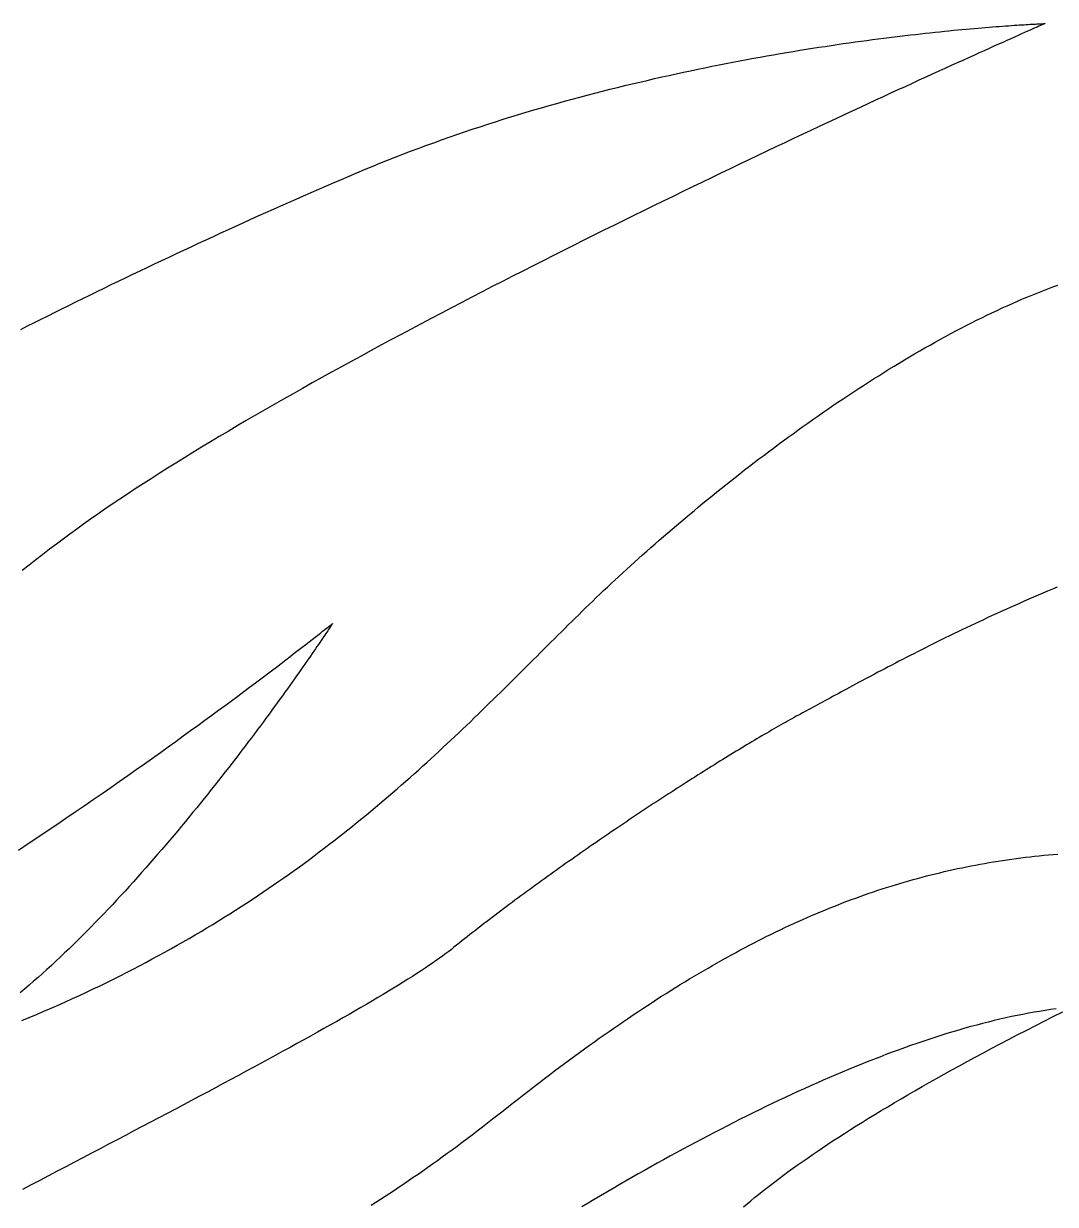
# Model space of a CAD drawing. Extents: x 5 to 105, y 2 to 136.
# Drawn here: x 43.23 to 50.2, y 70.95 to 78.92 of the extents above; entities that cross this region are included whole.
import ezdxf

# ---------------------------------------------------------------- set-up
doc = ezdxf.new("R2010")
doc.units = 0
doc.layers.get('0').update_dxf_attribs({"linetype": 'CONTINUOUS'})

msp = doc.modelspace()

# ---------------------------------------------------------------- linework, layer by layer
at = {"color": 7}
for points in [[(50.1328, 78.9191, 0), (50.132, 78.9187, 0), (50.1294, 78.9176, 0), (50.1252, 78.9157, 0), (50.1193, 78.9132, 0), (50.1118, 78.9099, 0), (50.1027, 78.9059, 0), (50.0921, 78.9012, 0), (50.0798, 78.8958, 0), (50.066, 78.8897, 0), (50.0507, 78.8829, 0), (50.0339, 78.8754, 0), (50.0156, 78.8673, 0), (49.9958, 78.8586, 0), (49.9746, 78.8491, 0), (49.952, 78.8391, 0), (49.928, 78.8284, 0), (49.9027, 78.8171, 0), (49.876, 78.8051, 0), (49.8479, 78.7926, 0), (49.8185, 78.7794, 0), (49.7879, 78.7657, 0), (49.756, 78.7513, 0), (49.7228, 78.7364, 0), (49.6885, 78.7209, 0), (49.6529, 78.7049, 0), (49.6161, 78.6883, 0), (49.5782, 78.6711, 0), (49.5391, 78.6534, 0), (49.499, 78.6352, 0), (49.4577, 78.6164, 0), (49.4153, 78.5972, 0), (49.3719, 78.5774, 0), (49.3275, 78.5571, 0), (49.2821, 78.5363, 0), (49.2357, 78.515, 0), (49.1883, 78.4933, 0), (49.1399, 78.471, 0), (49.0907, 78.4483, 0), (49.0405, 78.4252, 0), (48.9894, 78.4016, 0), (48.9375, 78.3776, 0), (48.8848, 78.3531, 0), (48.8312, 78.3282, 0), (48.7769, 78.3029, 0), (48.7217, 78.2771, 0), (48.6658, 78.251, 0), (48.6092, 78.2245, 0), (48.5519, 78.1976, 0), (48.4938, 78.1703, 0), (48.4351, 78.1426, 0), (48.3758, 78.1146, 0), (48.3158, 78.0862, 0), (48.2553, 78.0575, 0), (48.1941, 78.0284, 0), (48.1324, 77.999, 0), (48.0701, 77.9693, 0), (48.0073, 77.9392, 0), (47.9441, 77.9089, 0), (47.8803, 77.8782, 0), (47.8161, 77.8472, 0), (47.7515, 77.816, 0), (47.6864, 77.7845, 0), (47.621, 77.7527, 0), (47.5551, 77.7206, 0), (47.489, 77.6883, 0), (47.4225, 77.6557, 0), (47.3557, 77.6229, 0), (47.2886, 77.5899, 0), (47.2212, 77.5566, 0), (47.1536, 77.5232, 0), (47.0858, 77.4895, 0), (47.0178, 77.4556, 0), (46.9496, 77.4215, 0), (46.8813, 77.3872, 0), (46.8128, 77.3528, 0), (46.7442, 77.3181, 0), (46.6755, 77.2833, 0), (46.6067, 77.2484, 0), (46.5379, 77.2133, 0), (46.4691, 77.1781, 0), (46.4002, 77.1427, 0), (46.3314, 77.1072, 0), (46.2626, 77.0716, 0), (46.1939, 77.0359, 0), (46.1252, 77.0001, 0), (46.0566, 76.9641, 0), (45.9882, 76.9281, 0), (45.9199, 76.8921, 0), (45.8517, 76.8559, 0), (45.7838, 76.8197, 0), (45.716, 76.7834, 0), (45.6485, 76.7471, 0), (45.5812, 76.7107, 0), (45.5142, 76.6744, 0), (45.4475, 76.6379, 0), (45.3811, 76.6015, 0), (45.315, 76.5651, 0), (45.2493, 76.5286, 0), (45.1839, 76.4922, 0), (45.119, 76.4557, 0), (45.0545, 76.4193, 0), (44.9904, 76.383, 0), (44.9268, 76.3466, 0), (44.8636, 76.3103, 0), (44.801, 76.2741, 0), (44.7389, 76.2379, 0), (44.6773, 76.2018, 0), (44.6163, 76.1657, 0), (44.5559, 76.1298, 0), (44.4961, 76.0939, 0), (44.4369, 76.0582, 0), (44.3784, 76.0225, 0), (44.3206, 75.9869, 0), (44.2634, 75.9515, 0), (44.207, 75.9162, 0), (44.1513, 75.8811, 0), (44.0964, 75.846, 0), (44.0423, 75.8112, 0), (43.9889, 75.7765, 0), (43.9364, 75.7419, 0), (43.8847, 75.7076, 0), (43.8339, 75.6734, 0), (43.784, 75.6394, 0), (43.735, 75.6056, 0), (43.6869, 75.5721, 0), (43.6398, 75.5387, 0), (43.5936, 75.5055, 0)], [(45.4855, 77.9114, 0), (45.537, 77.9331, 0), (45.5887, 77.9545, 0), (45.6404, 77.9756, 0), (45.6922, 77.9964, 0), (45.7441, 78.0168, 0), (45.7961, 78.037, 0), (45.8481, 78.0569, 0), (45.9001, 78.0764, 0), (45.9522, 78.0957, 0), (46.0044, 78.1147, 0), (46.0566, 78.1334, 0), (46.1087, 78.1518, 0), (46.1609, 78.1699, 0), (46.2131, 78.1877, 0), (46.2653, 78.2053, 0), (46.3175, 78.2225, 0), (46.3697, 78.2395, 0), (46.4218, 78.2562, 0), (46.4739, 78.2727, 0), (46.5259, 78.2889, 0), (46.5779, 78.3048, 0), (46.6298, 78.3204, 0), (46.6817, 78.3358, 0), (46.7335, 78.3509, 0), (46.7852, 78.3657, 0), (46.8368, 78.3803, 0), (46.8883, 78.3946, 0), (46.9396, 78.4087, 0), (46.9909, 78.4225, 0), (47.042, 78.4361, 0), (47.093, 78.4494, 0), (47.1439, 78.4625, 0), (47.1946, 78.4754, 0), (47.2452, 78.488, 0), (47.2955, 78.5003, 0), (47.3457, 78.5125, 0), (47.3958, 78.5244, 0), (47.4456, 78.536, 0), (47.4952, 78.5475, 0), (47.5446, 78.5587, 0), (47.5939, 78.5697, 0), (47.6428, 78.5804, 0), (47.6916, 78.591, 0), (47.7401, 78.6013, 0), (47.7884, 78.6114, 0), (47.8364, 78.6213, 0), (47.8841, 78.631, 0), (47.9316, 78.6405, 0), (47.9788, 78.6497, 0), (48.0257, 78.6588, 0), (48.0723, 78.6677, 0), (48.1186, 78.6763, 0), (48.1646, 78.6848, 0), (48.2102, 78.693, 0), (48.2556, 78.7011, 0), (48.3006, 78.709, 0), (48.3452, 78.7167, 0), (48.3895, 78.7242, 0), (48.4335, 78.7315, 0), (48.4771, 78.7387, 0), (48.5203, 78.7456, 0), (48.5631, 78.7524, 0), (48.6055, 78.759, 0), (48.6475, 78.7655, 0), (48.6891, 78.7717, 0), (48.7303, 78.7778, 0), (48.7711, 78.7838, 0), (48.8114, 78.7895, 0), (48.8513, 78.7951, 0), (48.8907, 78.8006, 0), (48.9297, 78.8059, 0), (48.9682, 78.811, 0), (49.0063, 78.816, 0), (49.0438, 78.8208, 0), (49.0809, 78.8255, 0), (49.1175, 78.83, 0), (49.1535, 78.8344, 0), (49.1891, 78.8386, 0), (49.2241, 78.8428, 0), (49.2586, 78.8467, 0), (49.2926, 78.8506, 0), (49.326, 78.8543, 0), (49.3588, 78.8578, 0), (49.3911, 78.8613, 0), (49.4228, 78.8646, 0), (49.454, 78.8678, 0), (49.4845, 78.8708, 0), (49.5145, 78.8738, 0), (49.5439, 78.8766, 0), (49.5726, 78.8793, 0), (49.6007, 78.8819, 0), (49.6282, 78.8844, 0), (49.6551, 78.8868, 0), (49.6813, 78.8891, 0), (49.7069, 78.8912, 0), (49.7318, 78.8933, 0), (49.7561, 78.8953, 0), (49.7796, 78.8972, 0), (49.8025, 78.8989, 0), (49.8247, 78.9006, 0), (49.8462, 78.9022, 0), (49.867, 78.9037, 0), (49.887, 78.9051, 0), (49.9064, 78.9065, 0), (49.925, 78.9077, 0), (49.9429, 78.9089, 0), (49.96, 78.91, 0), (49.9764, 78.911, 0), (49.992, 78.912, 0), (50.0068, 78.9128, 0), (50.0208, 78.9136, 0), (50.0341, 78.9144, 0), (50.0466, 78.9151, 0), (50.0582, 78.9157, 0), (50.0691, 78.9162, 0), (50.0791, 78.9167, 0), (50.0883, 78.9172, 0), (50.0966, 78.9176, 0), (50.1041, 78.9179, 0), (50.1108, 78.9182, 0), (50.1166, 78.9185, 0), (50.1215, 78.9187, 0), (50.1256, 78.9188, 0), (50.1287, 78.9189, 0), (50.131, 78.919, 0), (50.1324, 78.9191, 0), (50.1328, 78.9191, 0)], [(43.2161, 76.854, 0), (43.2619, 76.8771, 0), (43.3078, 76.9002, 0), (43.354, 76.9233, 0), (43.4004, 76.9465, 0), (43.4471, 76.9697, 0), (43.4939, 76.993, 0), (43.5409, 77.0162, 0), (43.5881, 77.0395, 0), (43.6355, 77.0628, 0), (43.6831, 77.0861, 0), (43.7309, 77.1095, 0), (43.7789, 77.1328, 0), (43.827, 77.1562, 0), (43.8754, 77.1795, 0), (43.9238, 77.2029, 0), (43.9725, 77.2263, 0), (44.0213, 77.2496, 0), (44.0702, 77.273, 0), (44.1193, 77.2963, 0), (44.1686, 77.3196, 0), (44.218, 77.3429, 0), (44.2675, 77.3662, 0), (44.3172, 77.3895, 0), (44.3669, 77.4127, 0), (44.4168, 77.4359, 0), (44.4669, 77.4591, 0), (44.517, 77.4823, 0), (44.5672, 77.5054, 0), (44.6176, 77.5285, 0), (44.6681, 77.5515, 0), (44.7186, 77.5745, 0), (44.7692, 77.5974, 0), (44.82, 77.6203, 0), (44.8708, 77.6431, 0), (44.9217, 77.6658, 0), (44.9726, 77.6885, 0), (45.0237, 77.7112, 0), (45.0748, 77.7337, 0), (45.126, 77.7562, 0), (45.1772, 77.7786, 0), (45.2285, 77.801, 0), (45.2798, 77.8232, 0), (45.3312, 77.8454, 0), (45.3826, 77.8675, 0), (45.434, 77.8895, 0), (45.4855, 77.9114, 0)], [(47.0073, 74.9503, 0), (47.0308, 74.9732, 0), (47.0545, 74.9962, 0), (47.0786, 75.0194, 0), (47.1029, 75.0427, 0), (47.1276, 75.0662, 0), (47.1524, 75.0897, 0), (47.1776, 75.1134, 0), (47.2031, 75.1373, 0), (47.2288, 75.1612, 0), (47.2547, 75.1852, 0), (47.281, 75.2093, 0), (47.3074, 75.2335, 0), (47.3342, 75.2578, 0), (47.3612, 75.2822, 0), (47.3884, 75.3067, 0), (47.4158, 75.3312, 0), (47.4435, 75.3559, 0), (47.4715, 75.3805, 0), (47.4996, 75.4053, 0), (47.528, 75.4301, 0), (47.5566, 75.4549, 0), (47.5854, 75.4798, 0), (47.6145, 75.5047, 0), (47.6437, 75.5297, 0), (47.6732, 75.5546, 0), (47.7028, 75.5796, 0), (47.7327, 75.6047, 0), (47.7627, 75.6297, 0), (47.7929, 75.6548, 0), (47.8234, 75.6798, 0), (47.854, 75.7049, 0), (47.8847, 75.7299, 0), (47.9157, 75.7549, 0), (47.9468, 75.7799, 0), (47.9781, 75.8049, 0), (48.0096, 75.8299, 0), (48.0412, 75.8548, 0), (48.0729, 75.8797, 0), (48.1049, 75.9046, 0), (48.1369, 75.9294, 0), (48.1691, 75.9542, 0), (48.2015, 75.9789, 0), (48.234, 76.0035, 0), (48.2666, 76.0281, 0), (48.2993, 76.0526, 0), (48.3322, 76.077, 0), (48.3652, 76.1013, 0), (48.3983, 76.1256, 0), (48.4316, 76.1497, 0), (48.4649, 76.1738, 0), (48.4983, 76.1978, 0), (48.5319, 76.2216, 0), (48.5655, 76.2453, 0), (48.5992, 76.269, 0), (48.6331, 76.2925, 0), (48.667, 76.3158, 0), (48.701, 76.3391, 0), (48.7351, 76.3622, 0), (48.7692, 76.3851, 0), (48.8034, 76.408, 0), (48.8377, 76.4306, 0), (48.8721, 76.4531, 0), (48.9065, 76.4755, 0), (48.9409, 76.4976, 0), (48.9755, 76.5196, 0), (49.01, 76.5414, 0), (49.0446, 76.5631, 0), (49.0793, 76.5845, 0), (49.114, 76.6058, 0), (49.1487, 76.6268, 0), (49.1835, 76.6477, 0), (49.2182, 76.6683, 0), (49.253, 76.6888, 0), (49.2879, 76.709, 0), (49.3227, 76.729, 0), (49.3575, 76.7487, 0), (49.3924, 76.7683, 0), (49.4272, 76.7876, 0), (49.4621, 76.8066, 0), (49.4969, 76.8254, 0), (49.5318, 76.8439, 0), (49.5666, 76.8622, 0), (49.6014, 76.8803, 0), (49.6362, 76.898, 0), (49.6709, 76.9155, 0), (49.7057, 76.9327, 0), (49.7404, 76.9496, 0), (49.775, 76.9662, 0), (49.8097, 76.9826, 0), (49.8442, 76.9986, 0), (49.8788, 77.0143, 0), (49.9133, 77.0298, 0), (49.9477, 77.0449, 0), (49.9821, 77.0596, 0), (50.0164, 77.0741, 0), (50.0506, 77.0882, 0), (50.0848, 77.102, 0), (50.1189, 77.1155, 0), (50.1529, 77.1286, 0), (50.1868, 77.1414, 0), (50.2207, 77.1538, 0)], [(43.5936, 75.5055, 0), (43.5479, 75.4723, 0), (43.5022, 75.4385, 0), (43.4563, 75.4042, 0), (43.4104, 75.3695, 0), (43.3643, 75.3343, 0), (43.3183, 75.2987, 0), (43.2721, 75.2626, 0), (43.2259, 75.2261, 0)], [(50.2159, 75.113, 0), (50.1834, 75.0995, 0), (50.1511, 75.086, 0), (50.1189, 75.0724, 0), (50.0869, 75.0588, 0), (50.0551, 75.0451, 0), (50.0235, 75.0314, 0), (49.9921, 75.0177, 0), (49.9608, 75.004, 0), (49.9297, 74.9902, 0), (49.8988, 74.9764, 0), (49.8681, 74.9626, 0), (49.8376, 74.9488, 0), (49.8073, 74.935, 0), (49.7772, 74.9212, 0), (49.7472, 74.9074, 0), (49.7175, 74.8936, 0), (49.688, 74.8798, 0), (49.6588, 74.866, 0), (49.6297, 74.8523, 0), (49.6009, 74.8385, 0), (49.5722, 74.8248, 0), (49.5438, 74.8112, 0), (49.5157, 74.7975, 0), (49.4877, 74.7839, 0), (49.46, 74.7704, 0), (49.4326, 74.7569, 0), (49.4054, 74.7434, 0), (49.3784, 74.73, 0), (49.3517, 74.7167, 0), (49.3252, 74.7034, 0), (49.299, 74.6902, 0), (49.273, 74.6771, 0), (49.2473, 74.664, 0), (49.2219, 74.6511, 0), (49.1967, 74.6382, 0), (49.1718, 74.6254, 0), (49.1472, 74.6127, 0), (49.1229, 74.6, 0), (49.0988, 74.5875, 0), (49.075, 74.5751, 0), (49.0515, 74.5628, 0), (49.0283, 74.5506, 0), (49.0054, 74.5386, 0), (48.9828, 74.5266, 0), (48.9605, 74.5148, 0), (48.9385, 74.5031, 0), (48.9168, 74.4915, 0), (48.8954, 74.4801, 0), (48.8743, 74.4688, 0), (48.8535, 74.4577, 0), (48.8331, 74.4467, 0), (48.8129, 74.4358, 0), (48.7931, 74.4252, 0), (48.7737, 74.4146, 0), (48.7545, 74.4043, 0), (48.7357, 74.3941, 0), (48.7172, 74.3841, 0), (48.6991, 74.3742, 0), (48.6813, 74.3646, 0), (48.6639, 74.3551, 0), (48.6468, 74.3458, 0), (48.6301, 74.3367, 0), (48.6137, 74.3278, 0), (48.5977, 74.3191, 0), (48.582, 74.3107, 0), (48.5667, 74.3024, 0), (48.5518, 74.2943, 0), (48.5373, 74.2865, 0), (48.5231, 74.2789, 0), (48.5093, 74.2715, 0)], [(43.2228, 72.1863, 0), (43.2729, 72.2071, 0), (43.3226, 72.228, 0), (43.3718, 72.2491, 0), (43.4206, 72.2703, 0), (43.469, 72.2916, 0), (43.517, 72.3131, 0), (43.5646, 72.3346, 0), (43.6117, 72.3563, 0), (43.6584, 72.3781, 0), (43.7048, 72.4, 0), (43.7507, 72.4221, 0), (43.7962, 72.4442, 0), (43.8413, 72.4665, 0), (43.886, 72.4889, 0), (43.9304, 72.5114, 0), (43.9743, 72.534, 0), (44.0179, 72.5566, 0), (44.0611, 72.5794, 0), (44.1039, 72.6023, 0), (44.1463, 72.6253, 0), (44.1884, 72.6484, 0), (44.2301, 72.6716, 0), (44.2715, 72.6948, 0), (44.3125, 72.7182, 0), (44.3531, 72.7417, 0), (44.3934, 72.7652, 0), (44.4333, 72.7888, 0), (44.4729, 72.8125, 0), (44.5122, 72.8363, 0), (44.5511, 72.8601, 0), (44.5897, 72.884, 0), (44.628, 72.908, 0), (44.6659, 72.9321, 0), (44.7035, 72.9562, 0), (44.7408, 72.9804, 0), (44.7778, 73.0047, 0), (44.8145, 73.029, 0), (44.8508, 73.0534, 0), (44.8869, 73.0778, 0), (44.9226, 73.1023, 0), (44.9581, 73.1269, 0), (44.9932, 73.1515, 0), (45.0281, 73.1762, 0), (45.0627, 73.2009, 0), (45.097, 73.2256, 0), (45.131, 73.2504, 0), (45.1648, 73.2753, 0), (45.1983, 73.3001, 0), (45.2315, 73.3251, 0), (45.2644, 73.35, 0), (45.2971, 73.375, 0), (45.3295, 73.4, 0), (45.3617, 73.4251, 0), (45.3936, 73.4501, 0), (45.4253, 73.4752, 0), (45.4567, 73.5003, 0), (45.4879, 73.5255, 0), (45.5188, 73.5507, 0), (45.5496, 73.5758, 0), (45.58, 73.601, 0), (45.6103, 73.6262, 0), (45.6403, 73.6515, 0), (45.6702, 73.6767, 0), (45.6998, 73.7019, 0), (45.7292, 73.7272, 0), (45.7583, 73.7524, 0), (45.7873, 73.7776, 0), (45.8161, 73.8029, 0), (45.8447, 73.8281, 0), (45.8731, 73.8534, 0), (45.9013, 73.8786, 0), (45.9293, 73.9038, 0), (45.9571, 73.929, 0), (45.9848, 73.9542, 0), (46.0122, 73.9794, 0), (46.0395, 74.0045, 0), (46.0667, 74.0297, 0), (46.0936, 74.0548, 0), (46.1204, 74.0799, 0), (46.1471, 74.105, 0), (46.1735, 74.13, 0), (46.1999, 74.155, 0), (46.2261, 74.18, 0), (46.2521, 74.205, 0), (46.278, 74.2299, 0), (46.3038, 74.2547, 0), (46.3294, 74.2796, 0), (46.3549, 74.3044, 0), (46.3803, 74.3291, 0), (46.4055, 74.3538, 0), (46.4307, 74.3784, 0), (46.4557, 74.403, 0), (46.4806, 74.4276, 0), (46.5054, 74.4521, 0), (46.5301, 74.4765, 0), (46.5547, 74.5009, 0), (46.5792, 74.5252, 0), (46.6036, 74.5495, 0), (46.6279, 74.5737, 0), (46.6521, 74.5978, 0), (46.6762, 74.6219, 0), (46.7003, 74.6458, 0), (46.7243, 74.6697, 0), (46.7482, 74.6936, 0), (46.772, 74.7173, 0), (46.7958, 74.741, 0), (46.8195, 74.7646, 0), (46.8431, 74.7881, 0), (46.8667, 74.8116, 0), (46.8903, 74.8349, 0), (46.9138, 74.8582, 0), (46.9372, 74.8813, 0), (46.9606, 74.9044, 0), (46.984, 74.9274, 0), (47.0073, 74.9503, 0)], [(43.1999, 73.338, 0), (43.2654, 73.3816, 0), (43.3303, 73.4249, 0), (43.3945, 73.468, 0), (43.458, 73.5108, 0), (43.5208, 73.5534, 0), (43.5828, 73.5956, 0), (43.6441, 73.6376, 0), (43.7045, 73.6792, 0), (43.7642, 73.7205, 0), (43.8231, 73.7613, 0), (43.8812, 73.8018, 0), (43.9383, 73.8419, 0), (43.9946, 73.8815, 0), (44.0501, 73.9206, 0), (44.1046, 73.9593, 0), (44.1582, 73.9975, 0), (44.2108, 74.0351, 0), (44.2624, 74.0722, 0), (44.3131, 74.1087, 0), (44.3628, 74.1447, 0), (44.4114, 74.18, 0), (44.459, 74.2147, 0), (44.5055, 74.2487, 0), (44.551, 74.2821, 0), (44.5953, 74.3148, 0), (44.6386, 74.3467, 0), (44.6807, 74.3779, 0), (44.7216, 74.4084, 0), (44.7614, 74.4381, 0), (44.7999, 74.467, 0), (44.8373, 74.495, 0), (44.8734, 74.5222, 0), (44.9083, 74.5486, 0), (44.9419, 74.5741, 0), (44.9742, 74.5986, 0), (45.0052, 74.6223, 0), (45.0348, 74.645, 0), (45.0631, 74.6667, 0), (45.0901, 74.6874, 0), (45.1157, 74.7071, 0), (45.1398, 74.7258, 0), (45.1626, 74.7435, 0), (45.1839, 74.76, 0), (45.2037, 74.7755, 0), (45.2221, 74.7898, 0), (45.239, 74.8031, 0), (45.2543, 74.8151, 0), (45.2681, 74.826, 0), (45.2804, 74.8357, 0), (45.2911, 74.8441, 0), (45.3002, 74.8513, 0), (45.3077, 74.8573, 0), (45.3135, 74.8619, 0), (45.3177, 74.8653, 0), (45.3203, 74.8673, 0), (45.3211, 74.868, 0)], [(45.3211, 74.868, 0), (45.3208, 74.8676, 0), (45.32, 74.8663, 0), (45.3186, 74.8642, 0), (45.3167, 74.8613, 0), (45.3142, 74.8575, 0), (45.3113, 74.853, 0), (45.3077, 74.8477, 0), (45.3037, 74.8416, 0), (45.2991, 74.8347, 0), (45.2941, 74.8271, 0), (45.2885, 74.8188, 0), (45.2824, 74.8097, 0), (45.2758, 74.7999, 0), (45.2688, 74.7894, 0), (45.2612, 74.7782, 0), (45.2532, 74.7663, 0), (45.2447, 74.7538, 0), (45.2357, 74.7406, 0), (45.2262, 74.7267, 0), (45.2163, 74.7122, 0), (45.206, 74.6971, 0), (45.1952, 74.6814, 0), (45.1839, 74.6651, 0), (45.1722, 74.6482, 0), (45.1601, 74.6307, 0), (45.1475, 74.6127, 0), (45.1346, 74.5941, 0), (45.1212, 74.5749, 0), (45.1073, 74.5552, 0), (45.0931, 74.535, 0), (45.0785, 74.5144, 0), (45.0635, 74.4932, 0), (45.0481, 74.4715, 0), (45.0323, 74.4493, 0), (45.0161, 74.4267, 0), (44.9995, 74.4037, 0), (44.9826, 74.3802, 0), (44.9653, 74.3563, 0), (44.9476, 74.332, 0), (44.9296, 74.3072, 0), (44.9112, 74.2821, 0), (44.8925, 74.2566, 0), (44.8735, 74.2308, 0), (44.8541, 74.2046, 0), (44.8344, 74.178, 0), (44.8143, 74.1511, 0), (44.794, 74.1239, 0), (44.7733, 74.0964, 0), (44.7523, 74.0686, 0), (44.731, 74.0405, 0), (44.7094, 74.0121, 0), (44.6875, 73.9835, 0), (44.6653, 73.9546, 0), (44.6429, 73.9255, 0), (44.6201, 73.8962, 0), (44.5971, 73.8666, 0), (44.5738, 73.8369, 0), (44.5503, 73.8069, 0), (44.5265, 73.7768, 0), (44.5024, 73.7465, 0), (44.4781, 73.7161, 0), (44.4536, 73.6855, 0), (44.4288, 73.6547, 0), (44.4038, 73.6239, 0), (44.3785, 73.5929, 0), (44.353, 73.5619, 0), (44.3274, 73.5308, 0), (44.3015, 73.4995, 0), (44.2754, 73.4683, 0), (44.2491, 73.437, 0), (44.2226, 73.4056, 0), (44.1959, 73.3742, 0), (44.169, 73.3428, 0), (44.142, 73.3114, 0), (44.1147, 73.28, 0), (44.0873, 73.2486, 0), (44.0598, 73.2173, 0), (44.032, 73.186, 0), (44.0042, 73.1547, 0), (43.9761, 73.1235, 0), (43.948, 73.0924, 0), (43.9197, 73.0614, 0), (43.8912, 73.0305, 0), (43.8627, 72.9997, 0), (43.834, 72.969, 0), (43.8051, 72.9385, 0), (43.7762, 72.9081, 0), (43.7472, 72.8778, 0), (43.7181, 72.8478, 0), (43.6888, 72.8179, 0), (43.6595, 72.7882, 0), (43.6301, 72.7587, 0), (43.6006, 72.7295, 0), (43.571, 72.7004, 0), (43.5414, 72.6717, 0), (43.5117, 72.6431, 0), (43.4819, 72.6149, 0), (43.4521, 72.5869, 0), (43.4222, 72.5592, 0), (43.3923, 72.5318, 0), (43.3623, 72.5047, 0), (43.3323, 72.4779, 0), (43.3023, 72.4515, 0), (43.2722, 72.4254, 0), (43.2422, 72.3997, 0), (43.2121, 72.3743, 0)], [(48.5093, 74.2715, 0), (48.4956, 74.2641, 0), (48.4818, 74.2566, 0), (48.4677, 74.2489, 0), (48.4535, 74.2412, 0), (48.4391, 74.2332, 0), (48.4245, 74.2252, 0), (48.4098, 74.217, 0), (48.3948, 74.2086, 0), (48.3798, 74.2002, 0), (48.3645, 74.1916, 0), (48.3491, 74.1828, 0), (48.3336, 74.174, 0), (48.3179, 74.165, 0), (48.302, 74.1558, 0), (48.286, 74.1466, 0), (48.2699, 74.1372, 0), (48.2535, 74.1277, 0), (48.2371, 74.1181, 0), (48.2205, 74.1084, 0), (48.2038, 74.0986, 0), (48.1869, 74.0886, 0), (48.1699, 74.0785, 0), (48.1528, 74.0683, 0), (48.1356, 74.058, 0), (48.1182, 74.0476, 0), (48.1007, 74.0371, 0), (48.0831, 74.0265, 0), (48.0653, 74.0157, 0), (48.0475, 74.0049, 0), (48.0295, 73.9939, 0), (48.0114, 73.9829, 0), (47.9932, 73.9718, 0), (47.975, 73.9605, 0), (47.9566, 73.9492, 0), (47.9381, 73.9377, 0), (47.9195, 73.9262, 0), (47.9008, 73.9146, 0), (47.882, 73.9028, 0), (47.8631, 73.891, 0), (47.8441, 73.8791, 0), (47.825, 73.8671, 0), (47.8059, 73.8551, 0), (47.7867, 73.8429, 0), (47.7674, 73.8307, 0), (47.748, 73.8184, 0), (47.7285, 73.8059, 0), (47.709, 73.7935, 0), (47.6894, 73.7809, 0), (47.6697, 73.7683, 0), (47.65, 73.7556, 0), (47.6302, 73.7428, 0), (47.6103, 73.7299, 0), (47.5904, 73.717, 0), (47.5704, 73.704, 0), (47.5504, 73.691, 0), (47.5303, 73.6778, 0), (47.5102, 73.6646, 0), (47.49, 73.6514, 0), (47.4698, 73.6381, 0), (47.4495, 73.6247, 0), (47.4292, 73.6113, 0), (47.4089, 73.5978, 0), (47.3885, 73.5842, 0), (47.3681, 73.5706, 0), (47.3477, 73.557, 0), (47.3272, 73.5433, 0), (47.3068, 73.5295, 0), (47.2862, 73.5157, 0), (47.2657, 73.5019, 0), (47.2452, 73.488, 0), (47.2246, 73.474, 0), (47.2041, 73.46, 0), (47.1835, 73.446, 0), (47.1629, 73.432, 0), (47.1423, 73.4179, 0), (47.1217, 73.4037, 0), (47.1011, 73.3895, 0), (47.0805, 73.3753, 0), (47.0599, 73.3611, 0), (47.0393, 73.3468, 0), (47.0188, 73.3325, 0), (46.9982, 73.3182, 0), (46.9777, 73.3038, 0), (46.9571, 73.2895, 0), (46.9366, 73.275, 0), (46.9161, 73.2606, 0), (46.8957, 73.2462, 0), (46.8752, 73.2317, 0), (46.8548, 73.2172, 0), (46.8344, 73.2027, 0), (46.8141, 73.1882, 0), (46.7938, 73.1737, 0), (46.7735, 73.1591, 0), (46.7532, 73.1446, 0), (46.733, 73.13, 0), (46.7129, 73.1154, 0), (46.6928, 73.1008, 0), (46.6728, 73.0862, 0), (46.6528, 73.0717, 0), (46.6328, 73.0571, 0), (46.6129, 73.0425, 0), (46.5931, 73.0279, 0), (46.5733, 73.0133, 0), (46.5536, 72.9987, 0), (46.534, 72.9841, 0), (46.5145, 72.9695, 0), (46.495, 72.955, 0), (46.4755, 72.9404, 0), (46.4562, 72.9259, 0), (46.4369, 72.9113, 0), (46.4178, 72.8968, 0), (46.3987, 72.8823, 0), (46.3797, 72.8678, 0), (46.3607, 72.8534, 0), (46.3419, 72.8389, 0), (46.3232, 72.8245, 0), (46.3045, 72.8101, 0), (46.286, 72.7957, 0), (46.2676, 72.7813, 0), (46.2492, 72.767, 0), (46.231, 72.7527, 0), (46.2129, 72.7384, 0), (46.1949, 72.7241, 0), (46.177, 72.7099, 0), (46.1592, 72.6958, 0), (46.1415, 72.6816, 0), (46.124, 72.6675, 0)], [(46.4733, 71.5776, 0), (46.5087, 71.6056, 0), (46.5439, 71.6334, 0), (46.5791, 71.6609, 0), (46.614, 71.6882, 0), (46.6488, 71.7152, 0), (46.6835, 71.742, 0), (46.7181, 71.7685, 0), (46.7525, 71.7947, 0), (46.7868, 71.8207, 0), (46.821, 71.8464, 0), (46.855, 71.8719, 0), (46.8889, 71.8971, 0), (46.9227, 71.9221, 0), (46.9564, 71.9469, 0), (46.9899, 71.9713, 0), (47.0234, 71.9956, 0), (47.0567, 72.0196, 0), (47.0899, 72.0433, 0), (47.123, 72.0668, 0), (47.156, 72.0901, 0), (47.1888, 72.1131, 0), (47.2216, 72.1358, 0), (47.2543, 72.1584, 0), (47.2868, 72.1806, 0), (47.3193, 72.2027, 0), (47.3516, 72.2245, 0), (47.3839, 72.246, 0), (47.4161, 72.2673, 0), (47.4481, 72.2884, 0), (47.4801, 72.3093, 0), (47.512, 72.3299, 0), (47.5438, 72.3502, 0), (47.5756, 72.3704, 0), (47.6072, 72.3903, 0), (47.6387, 72.4099, 0), (47.6702, 72.4294, 0), (47.7016, 72.4486, 0), (47.7329, 72.4675, 0), (47.7642, 72.4863, 0), (47.7954, 72.5048, 0), (47.8265, 72.5231, 0), (47.8575, 72.5411, 0), (47.8885, 72.559, 0), (47.9194, 72.5766, 0), (47.9502, 72.5939, 0), (47.981, 72.6111, 0), (48.0117, 72.628, 0), (48.0424, 72.6447, 0), (48.073, 72.6612, 0), (48.1035, 72.6775, 0), (48.134, 72.6935, 0), (48.1645, 72.7093, 0), (48.1949, 72.7249, 0), (48.2253, 72.7403, 0), (48.2556, 72.7554, 0), (48.2858, 72.7704, 0), (48.3161, 72.7851, 0), (48.3462, 72.7996, 0), (48.3764, 72.8139, 0), (48.4065, 72.828, 0), (48.4366, 72.8419, 0), (48.4667, 72.8555, 0), (48.4967, 72.869, 0), (48.5267, 72.8822, 0), (48.5566, 72.8953, 0), (48.5866, 72.9081, 0), (48.6165, 72.9207, 0), (48.6464, 72.9331, 0), (48.6763, 72.9453, 0), (48.7062, 72.9573, 0), (48.736, 72.9691, 0), (48.7659, 72.9806, 0), (48.7957, 72.992, 0), (48.8255, 73.0032, 0), (48.8553, 73.0142, 0), (48.8851, 73.0249, 0), (48.9149, 73.0355, 0), (48.9447, 73.0459, 0), (48.9745, 73.056, 0), (49.0043, 73.066, 0), (49.0342, 73.0758, 0), (49.064, 73.0854, 0), (49.0938, 73.0947, 0), (49.1236, 73.1039, 0), (49.1535, 73.1129, 0), (49.1833, 73.1217, 0), (49.2132, 73.1303, 0), (49.2431, 73.1387, 0), (49.273, 73.147, 0), (49.3029, 73.155, 0), (49.3329, 73.1628, 0), (49.3629, 73.1705, 0), (49.3929, 73.178, 0), (49.4229, 73.1852, 0), (49.453, 73.1923, 0), (49.4831, 73.1992, 0), (49.5132, 73.206, 0), (49.5434, 73.2125, 0), (49.5736, 73.2189, 0), (49.6038, 73.225, 0), (49.6341, 73.231, 0), (49.6644, 73.2368, 0), (49.6948, 73.2425, 0), (49.7252, 73.2479, 0), (49.7557, 73.2532, 0), (49.7862, 73.2583, 0), (49.8168, 73.2632, 0), (49.8474, 73.2679, 0), (49.8781, 73.2725, 0), (49.9088, 73.2769, 0), (49.9396, 73.2811, 0), (49.9705, 73.2851, 0), (50.0014, 73.289, 0), (50.0324, 73.2927, 0), (50.0635, 73.2962, 0), (50.0946, 73.2996, 0), (50.1258, 73.3028, 0), (50.1571, 73.3058, 0), (50.1884, 73.3087, 0), (50.2198, 73.3113, 0)], [(46.124, 72.6675, 0), (46.1058, 72.6532, 0), (46.0865, 72.6384, 0), (46.066, 72.6231, 0), (46.0443, 72.6073, 0), (46.0215, 72.5911, 0), (45.9975, 72.5744, 0), (45.9724, 72.5573, 0), (45.9462, 72.5397, 0), (45.9189, 72.5218, 0), (45.8905, 72.5033, 0), (45.8611, 72.4845, 0), (45.8307, 72.4653, 0), (45.7992, 72.4456, 0), (45.7668, 72.4256, 0), (45.7333, 72.4051, 0), (45.699, 72.3843, 0), (45.6637, 72.3631, 0), (45.6274, 72.3416, 0), (45.5903, 72.3196, 0), (45.5523, 72.2974, 0), (45.5134, 72.2748, 0), (45.4737, 72.2518, 0), (45.4331, 72.2285, 0), (45.3918, 72.2049, 0), (45.3496, 72.181, 0), (45.3067, 72.1567, 0), (45.263, 72.1322, 0), (45.2186, 72.1073, 0), (45.1735, 72.0822, 0), (45.1276, 72.0568, 0), (45.0811, 72.0311, 0), (45.034, 72.0052, 0), (44.9861, 71.9789, 0), (44.9377, 71.9525, 0), (44.8887, 71.9258, 0), (44.839, 71.8988, 0), (44.7888, 71.8716, 0), (44.7381, 71.8442, 0), (44.6868, 71.8166, 0), (44.635, 71.7888, 0), (44.5827, 71.7607, 0), (44.5299, 71.7325, 0), (44.4767, 71.7041, 0), (44.423, 71.6755, 0), (44.3689, 71.6467, 0), (44.3144, 71.6177, 0), (44.2595, 71.5886, 0), (44.2042, 71.5594, 0), (44.1486, 71.53, 0), (44.0926, 71.5004, 0), (44.0364, 71.4708, 0), (43.9798, 71.441, 0), (43.923, 71.4111, 0), (43.8659, 71.381, 0), (43.8086, 71.3509, 0), (43.751, 71.3207, 0), (43.6933, 71.2904, 0), (43.6354, 71.26, 0), (43.5773, 71.2295, 0), (43.519, 71.199, 0), (43.4606, 71.1684, 0), (43.4021, 71.1378, 0), (43.3436, 71.1071, 0), (43.2849, 71.0764, 0), (43.2262, 71.0456, 0)], [(50.208, 72.2652, 0), (50.1711, 72.2602, 0), (50.1341, 72.2547, 0), (50.0968, 72.2488, 0), (50.0592, 72.2425, 0), (50.0215, 72.2357, 0), (49.9835, 72.2286, 0), (49.9453, 72.2209, 0), (49.9068, 72.2129, 0), (49.8682, 72.2045, 0), (49.8294, 72.1956, 0), (49.7903, 72.1864, 0), (49.7511, 72.1767, 0), (49.7117, 72.1667, 0), (49.6721, 72.1562, 0), (49.6323, 72.1454, 0), (49.5923, 72.1342, 0), (49.5522, 72.1226, 0), (49.5119, 72.1107, 0), (49.4714, 72.0984, 0), (49.4308, 72.0857, 0), (49.39, 72.0727, 0), (49.3491, 72.0594, 0), (49.308, 72.0456, 0), (49.2668, 72.0316, 0), (49.2255, 72.0172, 0), (49.184, 72.0025, 0), (49.1424, 71.9874, 0), (49.1007, 71.9721, 0), (49.0589, 71.9564, 0), (49.0169, 71.9404, 0), (48.9749, 71.9241, 0), (48.9327, 71.9075, 0), (48.8904, 71.8906, 0), (48.8481, 71.8734, 0), (48.8057, 71.856, 0), (48.7631, 71.8382, 0), (48.7205, 71.8202, 0), (48.6779, 71.8019, 0), (48.6351, 71.7833, 0), (48.5923, 71.7645, 0), (48.5494, 71.7454, 0), (48.5065, 71.7261, 0), (48.4635, 71.7065, 0), (48.4205, 71.6867, 0), (48.3774, 71.6666, 0), (48.3343, 71.6463, 0), (48.2912, 71.6258, 0), (48.248, 71.6051, 0), (48.2048, 71.5841, 0), (48.1616, 71.5629, 0), (48.1184, 71.5415, 0), (48.0752, 71.52, 0), (48.0319, 71.4982, 0), (47.9887, 71.4762, 0), (47.9455, 71.454, 0), (47.9022, 71.4317, 0), (47.859, 71.4091, 0), (47.8158, 71.3864, 0), (47.7727, 71.3636, 0), (47.7295, 71.3405, 0), (47.6864, 71.3173, 0), (47.6433, 71.294, 0), (47.6003, 71.2705, 0), (47.5573, 71.2468, 0), (47.5144, 71.2231, 0), (47.4715, 71.1991, 0), (47.4287, 71.1751, 0), (47.3859, 71.1509, 0), (47.3433, 71.1266, 0), (47.3006, 71.1022, 0), (47.2581, 71.0777, 0), (47.2157, 71.0531, 0), (47.1733, 71.0283, 0), (47.131, 71.0035, 0), (47.0888, 70.9786, 0), (47.0468, 70.9536, 0), (47.0048, 70.9285, 0)], [(48.0979, 70.929, 0), (48.1219, 70.9493, 0), (48.1465, 70.9699, 0), (48.1717, 70.9906, 0), (48.1976, 71.0115, 0), (48.2241, 71.0327, 0), (48.2513, 71.0541, 0), (48.2791, 71.0756, 0), (48.3076, 71.0974, 0), (48.3368, 71.1194, 0), (48.3666, 71.1416, 0), (48.3972, 71.164, 0), (48.4284, 71.1867, 0), (48.4603, 71.2095, 0), (48.4929, 71.2326, 0), (48.5262, 71.2558, 0), (48.5602, 71.2793, 0), (48.595, 71.303, 0), (48.6305, 71.3269, 0), (48.6667, 71.3511, 0), (48.7037, 71.3755, 0), (48.7414, 71.4, 0), (48.7799, 71.4249, 0), (48.8191, 71.4499, 0), (48.8591, 71.4751, 0), (48.8998, 71.5006, 0), (48.9414, 71.5263, 0), (48.9837, 71.5523, 0), (49.0269, 71.5784, 0), (49.0708, 71.6048, 0), (49.1155, 71.6315, 0), (49.1611, 71.6583, 0), (49.2074, 71.6854, 0), (49.2546, 71.7127, 0), (49.3027, 71.7403, 0), (49.3515, 71.7681, 0), (49.4012, 71.7961, 0), (49.4518, 71.8244, 0), (49.5032, 71.8529, 0), (49.5555, 71.8816, 0), (49.6087, 71.9106, 0), (49.6627, 71.9398, 0), (49.7176, 71.9693, 0), (49.7735, 71.999, 0), (49.8302, 72.0289, 0), (49.8878, 72.0591, 0), (49.9463, 72.0896, 0), (50.0057, 72.1203, 0), (50.0661, 72.1512, 0), (50.1274, 72.1824, 0), (50.1896, 72.2138, 0), (50.2528, 72.2455, 0)], [(45.5815, 70.9399, 0), (45.6128, 70.9598, 0), (45.6442, 70.9799, 0), (45.6757, 71.0003, 0), (45.7073, 71.0209, 0), (45.739, 71.0418, 0), (45.7708, 71.0629, 0), (45.8027, 71.0843, 0), (45.8347, 71.106, 0), (45.8669, 71.128, 0), (45.8991, 71.1502, 0), (45.9316, 71.1727, 0), (45.9641, 71.1956, 0), (45.9968, 71.2187, 0), (46.0297, 71.2421, 0), (46.0627, 71.2659, 0), (46.0959, 71.29, 0), (46.1293, 71.3144, 0), (46.1628, 71.3391, 0), (46.1965, 71.3642, 0), (46.2304, 71.3896, 0), (46.2645, 71.4153, 0), (46.2988, 71.4415, 0), (46.3332, 71.4679, 0), (46.3679, 71.4948, 0), (46.4028, 71.522, 0), (46.438, 71.5496, 0), (46.4733, 71.5776, 0)]]:
    msp.add_polyline3d(points, dxfattribs=at)

doc.saveas('drawing.dxf')
